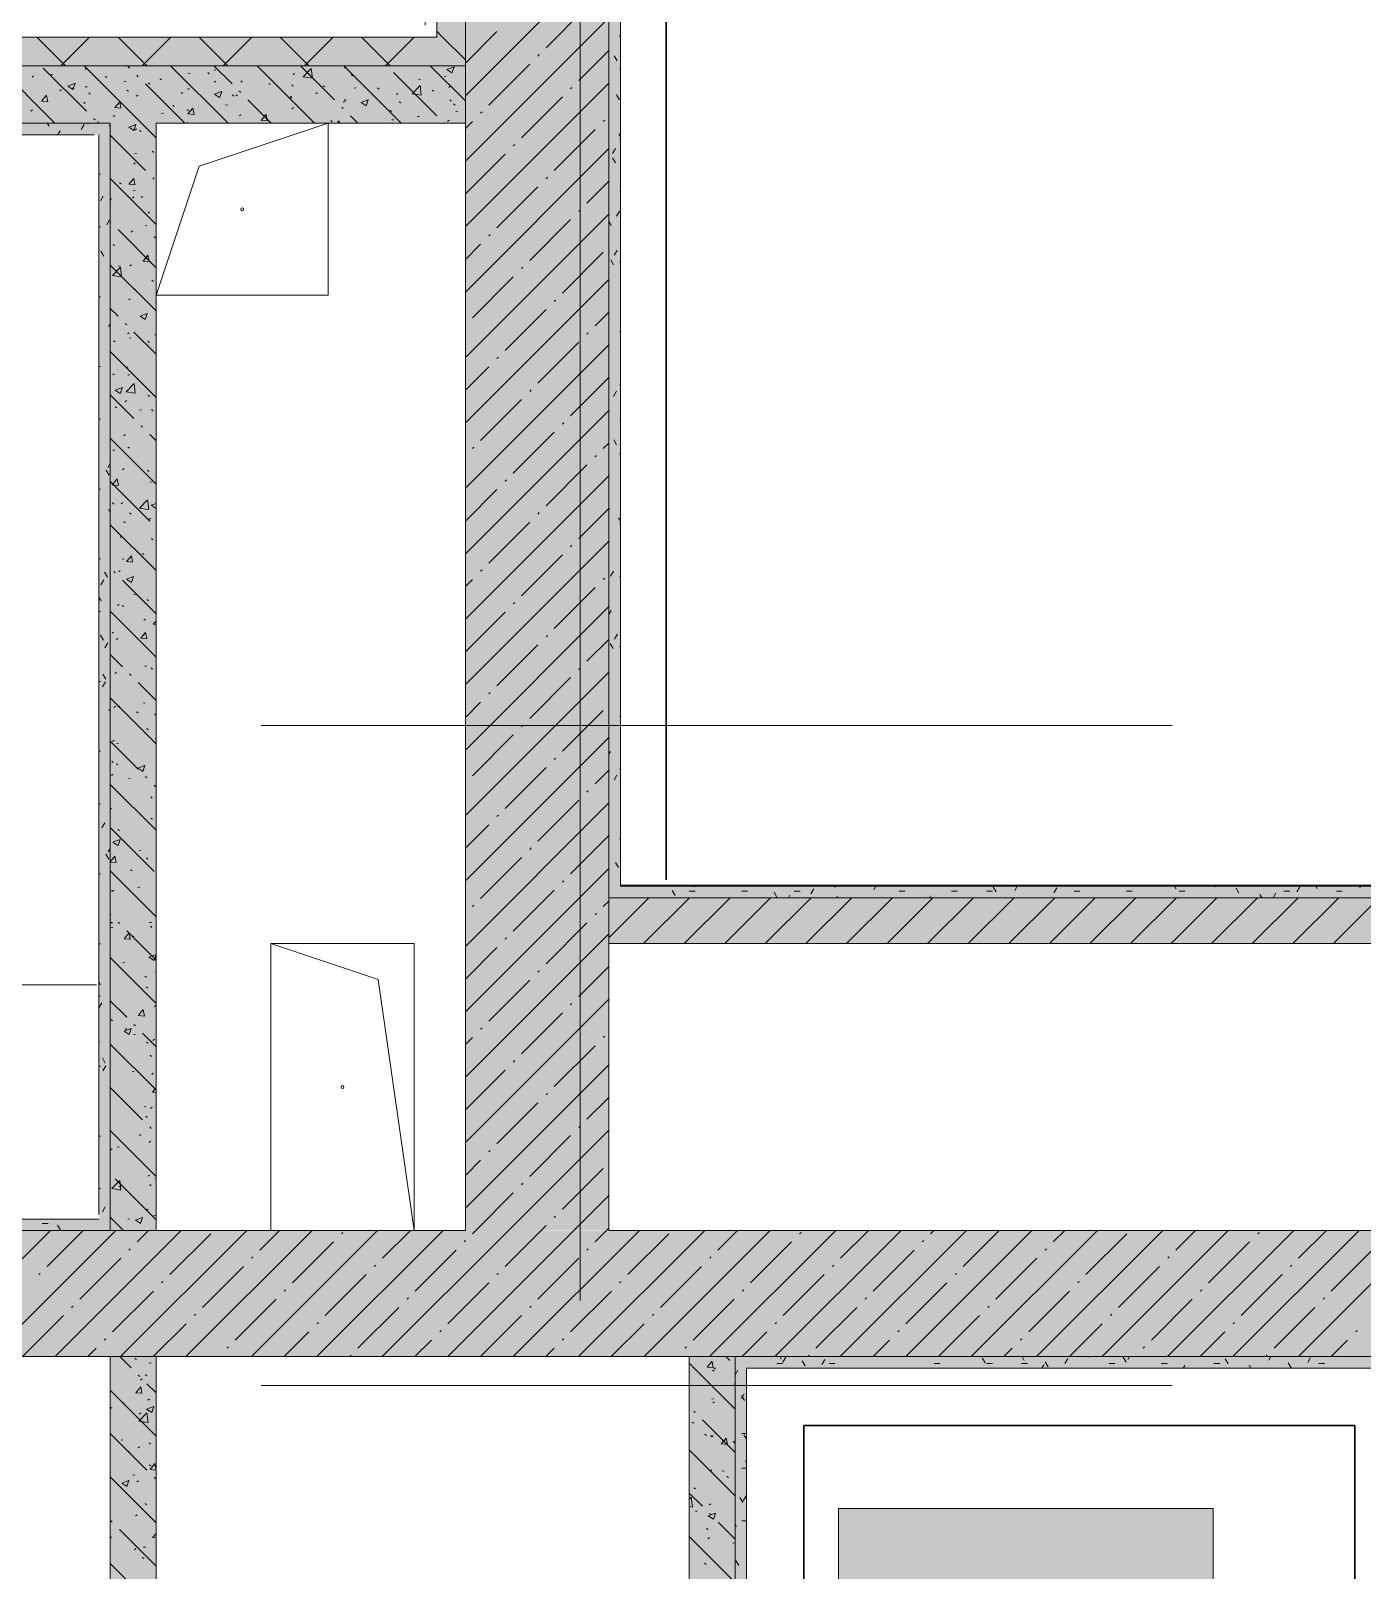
# Model space of a CAD drawing. Header units: millimetres. Extents: x -3817 to 677485, y -22715 to 103890.
# Drawn here: x 88646 to 90967, y 18589 to 21272 of the extents above; entities that cross this region are included whole.
import ezdxf

# ---------------------------------------------------------------- set-up
doc = ezdxf.new("R2010")
doc.units = ezdxf.units.MM
doc.layers.add('PDF _Геометрия', color=7, linetype='Continuous', true_color=0x1d1d1d)
doc.layers.add('PDF _Сплошная заливка', color=7, linetype='Continuous', true_color=0xffffff)

msp = doc.modelspace()

# ---------------------------------------------------------------- hatches: boundary and pattern name
at = {"layer": 'PDF _Сплошная заливка', "transparency": 33554559}
for points in [[(89430.9, 19181.3), (89653.6, 19182.4), (89653.6, 29011.4), (89403.6, 29011.4), (89403.6, 19181.3)], [(89353.6, 21261.3), (89403.6, 21261.3), (89403.6, 24711.3), (89353.6, 24711.3), (89353.6, 21281.3)], [(87434.9, 21211.3), (89403.6, 21211.3), (89403.6, 21261.3), (87203.6, 21261.3), (87203.6, 21211.3), (87223.6, 21211.3)], [(88864.6, 21111.3), (89403.6, 21111.3), (89403.6, 21211.3), (87153.6, 21211.3), (87153.6, 21111.3), (88784.6, 21111.3)], [(93053.6, 19761.3), (93053.6, 19781.3), (89673.6, 19781.3), (89673.6, 19761.3), (92757.4, 19761.3)], [(86104.3, 19181.3), (88784.6, 19182.4), (88784.6, 19201.3), (85233.6, 19201.3), (85233.6, 19181.3)], [(93053.6, 18961.4), (93053.6, 19181.3), (86733.6, 19181.3), (86733.6, 18961.4), (92757.4, 18961.4)], [(89793.6, 15531.3), (89873.6, 15531.3), (89873.6, 18071.3), (89833.6, 18071.3), (89833.6, 18076.3), (89873.6, 18076.3), (89873.6, 18515.2), (89853.6, 18526.7), (89873.6, 18561.3), (89873.6, 18566.3), (89833.6, 18566.3), (89833.6, 18571.3), (89873.6, 18571.3), (89873.6, 18961.4), (89793.6, 18961.4), (89793.6, 16746.6)], [(91073.5, 18941.3), (91073.5, 18961.4), (89893.6, 18961.4), (89893.6, 18941.3), (91053.5, 18941.3)]]:
    msp.add_hatch(color=256, dxfattribs=at).paths.add_polyline_path(points)
h = msp.add_hatch(color=256, dxfattribs=at)
h.paths.add_polyline_path([(89893.6, 17511.5), (89893.6, 18503.6), (89873.6, 18515.2), (89873.6, 17511.5)], flags=0)
h.paths.add_polyline_path([(89893.6, 18549.8), (89893.6, 18961.4), (89873.6, 18961.4), (89873.6, 18561.3), (89888.1, 18552.9)], flags=0)

# ---------------------------------------------------------------- linework, layer by layer
at = {"layer": 'PDF _Геометрия', "color": 9, "lineweight": 9, "true_color": 0xc0c0c0}
for points in [[(89653.6, 28761.3), (89653.6, 19761.3), (89673.6, 19761.3), (93053.6, 19761.3), (93053.6, 19781.3), (93053.6, 25261.3), (93033.6, 25261.3), (93033.6, 19781.3), (89673.6, 19781.3), (89673.6, 26844.3)], [(89653.6, 28261.5), (89653.6, 19761.3), (93053.6, 19761.3), (93053.6, 23061.4), (93053.6, 25261.3), (93303.6, 25261.3)], [(85233.6, 19181.3), (88784.6, 19181.3), (88784.6, 19201.3), (88784.6, 21111.3), (88764.6, 21111.3), (87053.6, 21111.3)], [(87153.6, 21111.3), (88784.6, 21111.3), (88784.6, 19181.3), (86733.6, 19181.3)], [(86733.6, 18961.4), (88784.6, 18961.4), (88784.6, 18071.3), (86733.6, 18071.3)], [(89793.6, 18071.3), (88864.6, 18071.3), (88864.6, 18961.4), (89793.6, 18961.4), (89793.6, 18071.3), (89793.6, 18571.3)], [(89893.6, 18549.8), (89893.6, 18941.3), (91053.5, 18941.3), (91053.5, 18841.5), (91065.5, 18841.5)]]:
    msp.add_lwpolyline(points, dxfattribs=at)
at = {"layer": 'PDF _Геометрия', "color": 231, "lineweight": 30, "true_color": 0xff80c0}
msp.add_lwpolyline([(89753.6, 28711.3), (89753.6, 19792.3)], dxfattribs=at)
at = {"layer": 'PDF _Геометрия', "color": 9, "lineweight": 9, "true_color": 0xc0c0c0}
for points in [[(89403.6, 24731.4), (89403.6, 21211.3), (87153.6, 21211.3), (87153.6, 22091.3), (87153.6, 21211.3), (87203.6, 21211.3), (87223.6, 21211.3), (89403.6, 21211.3), (89403.6, 21261.3), (89403.6, 21281.3), (89403.6, 24711.3)], [(88864.6, 21111.3), (89403.6, 21111.3), (89403.6, 19181.3), (88864.6, 19181.3)], [(93053.6, 19681.3), (93053.6, 19181.3), (89653.6, 19181.3), (89653.6, 19681.3)], [(91073.5, 18941.3), (91073.5, 18961.4), (89893.6, 18961.4), (89873.6, 18961.4), (89873.6, 18561.3), (89873.6, 18961.4), (91073.5, 18961.4), (91073.5, 18871.5)]]:
    msp.add_lwpolyline(points, close=True, dxfattribs=at)
at = {"layer": 'PDF _Геометрия', "color": 7, "lineweight": 9}
for points in [[(89333.6, 21282.3), (89333.6, 24661.3), (89353.6, 24661.3), (89353.6, 21281.3), (89353.6, 21261.3), (87223.6, 21261.3), (87203.6, 21261.3), (87203.6, 22346.3)], [(89403.6, 21111.3), (89403.6, 21211.3)], [(87033.6, 21091.3), (88756.6, 21091.3)], [(88764.6, 21091.3), (88764.6, 19209.3)], [(88864.6, 20811.3), (88939.6, 21036.3), (89164.6, 21111.3), (89164.6, 20811.3), (88864.6, 20811.3), (88864.6, 21111.3)], [(89653.6, 19761.3), (89653.6, 19681.3)], [(89064.3, 19681.3), (89251.8, 19618.8), (89314.3, 19181.3)], [(88760.6, 19609.3), (88348.1, 19609.3)], [(88764.6, 19201.3), (85241.6, 19201.3)], [(89873.6, 18961.4), (89793.6, 18961.4)]]:
    msp.add_lwpolyline(points, dxfattribs=at)
at = {"layer": 'PDF _Геометрия', "color": 253, "lineweight": 9, "true_color": 0xaaaaaa}
for points in [[(89603.6, 19059.5), (89603.6, 21326.4), (89603.6, 23826.4)], [(89047.7, 20061.3), (90635.2, 20061.3)], [(89047.7, 18911.3), (90635.2, 18911.3)]]:
    msp.add_lwpolyline(points, dxfattribs=at)
at = {"layer": 'PDF _Геометрия', "lineweight": 9}
for points in [[(89403.6, 21159.2), (89653.6, 21409.2)], [(89544.1, 21242.7), (89615.4, 21314)], [(89403.6, 21045.1), (89653.6, 21295.1)], [(88706.7, 21211.3), (88656.7, 21261.3)], [(88698.6, 21211.3), (88748.6, 21261.3)], [(88848.1, 21211.3), (88798.1, 21261.3)], [(88840, 21211.3), (88890, 21261.3)], [(88989.5, 21211.3), (88939.5, 21261.3)], [(88981.5, 21211.3), (89031.5, 21261.3)], [(89130.9, 21211.3), (89080.9, 21261.3)], [(89122.9, 21211.3), (89172.9, 21261.3)], [(89272.3, 21211.3), (89222.3, 21261.3)], [(89264.3, 21211.3), (89314.3, 21261.3)], [(89403.6, 21221.5), (89363.8, 21261.3), (89353.6, 21271.5)], [(89403.6, 21216.2), (89458.6, 21271.2)], [(89529.9, 21228.4), (89532.3, 21230.8)], [(89601.2, 21185.7), (89653.6, 21238.1)], [(89444.3, 21142.9), (89515.6, 21214.2)], [(89403.6, 20931.1), (89653.6, 21181.1)], [(89586.9, 21171.4), (89589.3, 21173.8)], [(89501.4, 21085.9), (89572.7, 21157.2)], [(89430.1, 21128.6), (89432.5, 21131)], [(89403.6, 21102.1), (89415.8, 21114.4)], [(89558.4, 21028.9), (89629.7, 21100.1)], [(89643.9, 21114.4), (89646.3, 21116.8)], [(89403.6, 20817), (89653.6, 21067)], [(89487.1, 21071.6), (89489.5, 21074)], [(89403.6, 20988.1), (89472.9, 21057.4)], [(89544.1, 21014.6), (89546.5, 21017)], [(89615.4, 20971.8), (89653.6, 21010)], [(89458.6, 20929.1), (89529.9, 21000.3)], [(89601.2, 20957.6), (89603.5, 20959.9)], [(89403.6, 20703), (89653.6, 20953)], [(89515.6, 20872), (89586.9, 20943.3)], [(89444.3, 20914.8), (89446.7, 20917.2)], [(89403.6, 20874), (89430.1, 20900.5)], [(89572.7, 20815), (89643.9, 20886.3)], [(89501.4, 20857.8), (89503.7, 20860.2)], [(89403.6, 20588.9), (89653.6, 20838.9)], [(89415.8, 20772.2), (89487.1, 20843.5)], [(89558.4, 20800.8), (89560.8, 20803.1)], [(89472.9, 20715.2), (89544.1, 20786.5)], [(89629.7, 20758), (89653.6, 20781.9)], [(89403.6, 20760), (89404, 20760.4)], [(89615.4, 20743.7), (89617.8, 20746.1)], [(89403.6, 20474.9), (89653.6, 20724.9)], [(89529.9, 20658.2), (89601.2, 20729.5)], [(89458.6, 20701), (89461, 20703.3)], [(89403.6, 20645.9), (89444.3, 20686.7)], [(89586.9, 20601.2), (89653.6, 20667.8)], [(89515.6, 20643.9), (89518, 20646.3)], [(89403.6, 20360.8), (89653.6, 20610.8)], [(89430.1, 20558.4), (89501.4, 20629.7)], [(89572.7, 20586.9), (89575, 20589.3)], [(89487.1, 20501.4), (89558.4, 20572.7)], [(89643.9, 20544.1), (89653.6, 20553.8)], [(89415.8, 20544.1), (89418.2, 20546.5)], [(89629.7, 20529.9), (89632.1, 20532.3)], [(89544.1, 20444.4), (89615.4, 20515.6)], [(89403.6, 20246.8), (89653.6, 20496.8)], [(89472.9, 20487.1), (89475.2, 20489.5)], [(89403.6, 20417.8), (89458.6, 20472.9)], [(89529.9, 20430.1), (89532.3, 20432.5)], [(89601.2, 20387.3), (89653.6, 20439.7)], [(89444.3, 20344.6), (89515.6, 20415.8)], [(89403.6, 20132.7), (89653.6, 20382.7)], [(89586.9, 20373.1), (89589.3, 20375.4)], [(89501.4, 20287.5), (89572.7, 20358.8)], [(89403.6, 20303.8), (89415.8, 20316)], [(89430.1, 20330.3), (89432.5, 20332.7)], [(89643.9, 20316), (89646.3, 20318.4)], [(89558.4, 20230.5), (89629.7, 20301.8)], [(89403.6, 20018.7), (89653.6, 20268.7)], [(89403.6, 20189.7), (89472.9, 20259)], [(89487.1, 20273.3), (89489.5, 20275.6)], [(89544.1, 20216.3), (89546.5, 20218.6)], [(89615.4, 20173.5), (89653.6, 20211.6)], [(89458.6, 20130.7), (89529.9, 20202)], [(89403.6, 19904.6), (89653.6, 20154.6)], [(89601.2, 20159.2), (89603.5, 20161.6)], [(89515.6, 20073.7), (89586.9, 20145)], [(89403.6, 20075.7), (89430.1, 20102.2)], [(89444.3, 20116.5), (89446.7, 20118.8)], [(89572.7, 20016.7), (89643.9, 20087.9)], [(89415.8, 19973.9), (89487.1, 20045.2)], [(89501.4, 20059.4), (89503.7, 20061.8)], [(89403.6, 19790.6), (89653.6, 20040.6)], [(89558.4, 20002.4), (89560.8, 20004.8)], [(89472.9, 19916.9), (89544.1, 19988.2)], [(89629.7, 19959.6), (89653.6, 19983.5)], [(89403.6, 19961.6), (89404, 19962)], [(89615.4, 19945.4), (89617.8, 19947.8)], [(89403.6, 19676.5), (89653.6, 19926.5)], [(89529.9, 19859.9), (89601.2, 19931.1)], [(89403.6, 19847.6), (89444.3, 19888.4)], [(89458.6, 19902.6), (89461, 19905)], [(89586.9, 19802.8), (89653.6, 19869.5)], [(89430.1, 19760.1), (89501.4, 19831.3)], [(89515.6, 19845.6), (89518, 19848)], [(89403.6, 19562.5), (89653.6, 19812.5)], [(89572.7, 19788.6), (89575, 19790.9)], [(89487.1, 19703), (89558.4, 19774.3)], [(89643.9, 19745.8), (89653.6, 19755.4)], [(89653.6, 19691.4), (89723.5, 19761.3)], [(89714.2, 19681.3), (89794.2, 19761.3)], [(89784.9, 19681.3), (89864.9, 19761.3)], [(89855.6, 19681.3), (89935.6, 19761.3)], [(89926.3, 19681.3), (90006.3, 19761.3)], [(89997, 19681.3), (90077, 19761.3)], [(90067.8, 19681.3), (90147.8, 19761.3)], [(90138.5, 19681.3), (90218.5, 19761.3)], [(90209.2, 19681.3), (90289.2, 19761.3)], [(90279.9, 19681.3), (90359.9, 19761.3)], [(90350.6, 19681.3), (90430.6, 19761.3)], [(90421.3, 19681.3), (90501.3, 19761.3)], [(90492, 19681.3), (90572, 19761.3)], [(90562.7, 19681.3), (90642.7, 19761.3)], [(90633.4, 19681.3), (90713.4, 19761.3)], [(90704.2, 19681.3), (90784.2, 19761.3)], [(90774.9, 19681.3), (90854.9, 19761.3)], [(90845.6, 19681.3), (90925.6, 19761.3)], [(90916.3, 19681.3), (90996.3, 19761.3)], [(89415.8, 19745.8), (89418.2, 19748.2)], [(89629.7, 19731.5), (89632.1, 19733.9)], [(89403.6, 19448.4), (89653.6, 19698.4)], [(89544.1, 19646), (89615.4, 19717.3)], [(89403.6, 19619.5), (89458.6, 19674.5)], [(89472.9, 19688.8), (89475.2, 19691.1)], [(89601.2, 19589), (89653.6, 19641.4)], [(89444.3, 19546.2), (89515.6, 19617.5)], [(89529.9, 19631.8), (89532.3, 19634.1)], [(89403.6, 19334.4), (89653.6, 19584.4)], [(89586.9, 19574.7), (89589.3, 19577.1)], [(89430.1, 19532), (89432.5, 19534.3)], [(89501.4, 19489.2), (89572.7, 19560.5)], [(89403.6, 19505.4), (89415.8, 19517.7)], [(89643.9, 19517.7), (89646.3, 19520.1)], [(89558.4, 19432.2), (89629.7, 19503.4)], [(89403.6, 19220.3), (89653.6, 19470.3)], [(89403.6, 19391.4), (89472.9, 19460.7)], [(89487.1, 19474.9), (89489.5, 19477.3)], [(89458.6, 19332.4), (89529.9, 19403.7)], [(89544.1, 19417.9), (89546.5, 19420.3)], [(89615.4, 19375.1), (89653.6, 19413.3)], [(89258.7, 18961.4), (89478.7, 19181.3), (89653.6, 19356.3)], [(89515.6, 19275.3), (89586.9, 19346.6)], [(89601.2, 19360.9), (89603.5, 19363.3)], [(89444.3, 19318.1), (89446.7, 19320.5)], [(89403.6, 19277.3), (89430.1, 19303.9)], [(89572.7, 19218.3), (89643.9, 19289.6)], [(89372.7, 18961.4), (89592.7, 19181.3), (89653.6, 19242.2)], [(89415.8, 19175.6), (89421.6, 19181.3), (89487.1, 19246.8)], [(89501.4, 19261.1), (89503.7, 19263.5)], [(89472.9, 19118.5), (89535.7, 19181.3), (89544.1, 19189.8)], [(89558.4, 19204.1), (89560.8, 19206.4)], [(89629.7, 19161.3), (89649.7, 19181.3), (89653.6, 19185.2)], [(88460.3, 18961.4), (88680.3, 19181.3)], [(88574.4, 18961.4), (88794.4, 19181.3)], [(88674.5, 19118.5), (88737.3, 19181.3)], [(88688.4, 18961.4), (88908.4, 19181.3)], [(88802.5, 18961.4), (89022.5, 19181.3)], [(88831.3, 19161.3), (88851.4, 19181.3)], [(88888.4, 19104.3), (88959.6, 19175.6)], [(88916.5, 18961.4), (89136.5, 19181.3)], [(89030.6, 18961.4), (89250.6, 19181.3)], [(89045.2, 19147), (89079.5, 19181.3)], [(89102.2, 19090), (89173.5, 19161.3)], [(89144.6, 18961.4), (89364.6, 19181.3)], [(89187.7, 19175.6), (89190.1, 19177.9)], [(89259, 19132.8), (89307.6, 19181.3)], [(89401.6, 19161.3), (89404, 19163.7)], [(89486.8, 18961.4), (89706.8, 19181.3)], [(89600.8, 18961.4), (89820.8, 19181.3)], [(89686.7, 19104.3), (89758, 19175.6)], [(89714.9, 18961.4), (89934.9, 19181.3)], [(89828.9, 18961.4), (90048.9, 19181.3)], [(89843.5, 19147), (89877.8, 19181.3)], [(89900.5, 19090), (89971.8, 19161.3)], [(89943, 18961.4), (90163, 19181.3)], [(89986.1, 19175.6), (89988.5, 19177.9)], [(90057, 18961.4), (90277, 19181.3)], [(90057.4, 19132.8), (90105.9, 19181.3)], [(90171.1, 18961.4), (90391, 19181.3)], [(90199.9, 19161.3), (90202.3, 19163.7)], [(90214.2, 19175.6), (90220, 19181.3)], [(90271.2, 19118.5), (90334, 19181.3)], [(90285.1, 18961.4), (90505.1, 19181.3)], [(90399.1, 18961.4), (90619.1, 19181.3)], [(90428, 19161.3), (90448.1, 19181.3)], [(90485, 19104.3), (90556.3, 19175.6)], [(90513.2, 18961.4), (90733.2, 19181.3)], [(90627.2, 18961.4), (90847.2, 19181.3)], [(90641.9, 19147), (90676.2, 19181.3)], [(90698.9, 19090), (90770.2, 19161.3)], [(90741.3, 18961.4), (90961.3, 19181.3)], [(90784.4, 19175.6), (90786.8, 19177.9)], [(90855.3, 18961.4), (91075.3, 19181.3)], [(90855.7, 19132.8), (90904.3, 19181.3)], [(88731.5, 19061.5), (88802.8, 19132.8)], [(88817.1, 19147), (88819.4, 19149.4)], [(89030.9, 19132.8), (89033.3, 19135.2)], [(89316, 19075.8), (89387.3, 19147)], [(89529.9, 19061.5), (89601.2, 19132.8)], [(89615.4, 19147), (89617.8, 19149.4)], [(89829.3, 19132.8), (89831.6, 19135.2)], [(90114.4, 19075.8), (90185.7, 19147)], [(90328.2, 19061.5), (90399.5, 19132.8)], [(90413.8, 19147), (90416.1, 19149.4)], [(90627.6, 19132.8), (90630, 19135.2)], [(90912.7, 19075.8), (90984, 19147)], [(88660.3, 19104.3), (88662.6, 19106.6)], [(88945.4, 19047.3), (89016.7, 19118.5)], [(89244.8, 19118.5), (89247.1, 19120.9)], [(89458.6, 19104.3), (89461, 19106.6)], [(89743.7, 19047.3), (89815, 19118.5)], [(90043.1, 19118.5), (90045.5, 19120.9)], [(90257, 19104.3), (90259.3, 19106.6)], [(90542.1, 19047.3), (90613.4, 19118.5)], [(90841.5, 19118.5), (90843.8, 19120.9)], [(88874.1, 19090), (88876.5, 19092.4)], [(89087.9, 19075.8), (89090.3, 19078.1)], [(89159.2, 19033), (89230.5, 19104.3)], [(89373.1, 19018.7), (89444.3, 19090)], [(89672.4, 19090), (89674.8, 19092.4)], [(89886.3, 19075.8), (89888.7, 19078.1)], [(89957.6, 19033), (90028.9, 19104.3)], [(90171.4, 19018.7), (90242.7, 19090)], [(90470.8, 19090), (90473.2, 19092.4)], [(90684.6, 19075.8), (90687, 19078.1)], [(90755.9, 19033), (90827.2, 19104.3)], [(88788.6, 19004.5), (88859.8, 19075.8)], [(89002.4, 18990.2), (89073.7, 19061.5)], [(89301.8, 19061.5), (89304.2, 19063.9)], [(89586.9, 19004.5), (89658.2, 19075.8)], [(89800.8, 18990.2), (89872, 19061.5)], [(90100.1, 19061.5), (90102.5, 19063.9)], [(90385.3, 19004.5), (90456.5, 19075.8)], [(90599.1, 18990.2), (90670.4, 19061.5)], [(90898.5, 19061.5), (90900.8, 19063.9)], [(88631.7, 18961.7), (88703, 19033)], [(88717.3, 19047.3), (88719.7, 19049.6)], [(88931.1, 19033), (88933.5, 19035.4)], [(89216.2, 18976), (89287.5, 19047.3)], [(89430.1, 18961.7), (89501.4, 19033)], [(89515.6, 19047.3), (89518, 19049.6)], [(89729.5, 19033), (89731.8, 19035.4)], [(90014.6, 18976), (90085.9, 19047.3)], [(90228.4, 18961.7), (90299.7, 19033)], [(90314, 19047.3), (90316.3, 19049.6)], [(90527.8, 19033), (90530.2, 19035.4)], [(90812.9, 18976), (90884.2, 19047.3)], [(88859.5, 18961.4), (88916.9, 19018.7)], [(89087.6, 18961.4), (89130.7, 19004.5)], [(89145, 19018.7), (89147.3, 19021.1)], [(89358.8, 19004.5), (89361.2, 19006.9)], [(89657.8, 18961.4), (89715.2, 19018.7)], [(89885.9, 18961.4), (89929.1, 19004.5)], [(89943.3, 19018.7), (89945.7, 19021.1)], [(90157.2, 19004.5), (90159.5, 19006.9)], [(90456.2, 18961.4), (90513.6, 19018.7)], [(90684.3, 18961.4), (90727.4, 19004.5)], [(90741.7, 19018.7), (90744, 19021.1)], [(90955.5, 19004.5), (90957.9, 19006.9)], [(88745.4, 18961.4), (88760.1, 18976)], [(88774.3, 18990.2), (88776.7, 18992.6)], [(88988.2, 18976), (88990.5, 18978.3)], [(89315.7, 18961.4), (89344.6, 18990.2)], [(89543.8, 18961.4), (89558.4, 18976)], [(89572.7, 18990.2), (89575, 18992.6)], [(89786.5, 18976), (89788.9, 18978.3)], [(90114, 18961.4), (90142.9, 18990.2)], [(90342.1, 18961.4), (90356.7, 18976)], [(90371, 18990.2), (90373.4, 18992.6)], [(90584.8, 18976), (90587.2, 18978.3)], [(90912.4, 18961.4), (90941.2, 18990.2)], [(88973.5, 18961.4), (88973.9, 18961.7)], [(89202, 18961.7), (89204.4, 18964.1)], [(89771.9, 18961.4), (89772.2, 18961.7)], [(90000.3, 18961.7), (90002.7, 18964.1)], [(90570.2, 18961.4), (90570.6, 18961.7)], [(90798.7, 18961.7), (90801.1, 18964.1)]]:
    msp.add_lwpolyline(points, dxfattribs=at)
at = {"layer": 'PDF _Геометрия', "color": 253, "lineweight": 9, "true_color": 0x9b9b9b}
for points in [[(89673.6, 21265.2), (89672.2, 21262.8)], [(89667.9, 21220.1), (89662.9, 21228.8)], [(89671.9, 21205.2), (89673.6, 21205.2)], [(89672, 21152.1), (89666.9, 21160.8)], [(88677.9, 21106), (88674.8, 21111.3)], [(88697.3, 21098.2), (88693.3, 21091.3)], [(88738.9, 21109.3), (88733.9, 21100.6)], [(88745.9, 21110.1), (88745.2, 21111.3)], [(88784.6, 21104.1), (88782.5, 21107.7)], [(89653.8, 21109), (89653.6, 21108.6)], [(89673.6, 21088.3), (89671, 21092.7)], [(89665, 21067.4), (89659.9, 21058.7)], [(89671.9, 21083.3), (89673.6, 21083.3)], [(89664.9, 21042.4), (89659.9, 21051.1)], [(88764.6, 21022.3), (88767.6, 21022.3)], [(88765.2, 21015.7), (88764.6, 21016.8)], [(88772.4, 20984.4), (88767.3, 20975.7)], [(89653.7, 21000.7), (89653.6, 21001)], [(89671.9, 20991.8), (89673.6, 20991.8)], [(89672, 20957.7), (89667, 20949)], [(88764.6, 20930.9), (88767.6, 20930.9)], [(88783.5, 20942.8), (88778.5, 20934.1)], [(89657.8, 20932.7), (89653.6, 20940.1)], [(88773.4, 20879.6), (88768.4, 20888.3)], [(89668, 20889.7), (89662.9, 20881)], [(89661.9, 20864.7), (89656.9, 20873.4)], [(89671.9, 20869.9), (89673.6, 20869.9)], [(88764.6, 20808.9), (88767.6, 20808.9)], [(88784.6, 20761.7), (88781.5, 20756.4)], [(89671.9, 20748), (89673.6, 20748)], [(88764.6, 20687), (88767.6, 20687)], [(89666.9, 20644), (89661.8, 20635.2)], [(89671.9, 20656.5), (89673.6, 20656.5)], [(88764.6, 20595.6), (88767.6, 20595.6)], [(89673.6, 20594.6), (89673, 20593.6)], [(89667.1, 20550.9), (89662.1, 20559.6)], [(89671.9, 20534.6), (89673.6, 20534.6)], [(88782.7, 20497.8), (88777.6, 20506.5)], [(88784.6, 20517.9), (88780.4, 20510.6)], [(88764.6, 20473.7), (88767.6, 20473.7)], [(88784.6, 20433.5), (88781.7, 20438.5)], [(89654.6, 20439.9), (89653.6, 20438.1)], [(89673.6, 20417.8), (89670.2, 20423.6)], [(89671.9, 20412.7), (89673.6, 20412.7)], [(88764.6, 20351.7), (88767.6, 20351.7)], [(88773.2, 20315.2), (88768.1, 20306.5)], [(88779.7, 20320.1), (88774.6, 20328.8)], [(89661.7, 20330.2), (89656.7, 20321.5)], [(89671.9, 20321.3), (89673.6, 20321.3)], [(88768.5, 20278.5), (88764.6, 20285.3)], [(88764.6, 20260.3), (88767.6, 20260.3)], [(89657.6, 20262.2), (89653.6, 20255.2)], [(88772.6, 20210.5), (88767.6, 20219.2)], [(88780.2, 20205.6), (88775.2, 20196.9)], [(89668.8, 20220.5), (89663.7, 20211.8)], [(89661.1, 20195.5), (89656.1, 20204.2)], [(89671.9, 20199.3), (89673.6, 20199.3)], [(88776.7, 20142.4), (88771.7, 20151.1)], [(88764.6, 20138.4), (88767.6, 20138.4)], [(88776.2, 20137.5), (88771.1, 20128.8)], [(88765.5, 20100.8), (88764.6, 20102.4)], [(88784.6, 20091.2), (88782.3, 20087.2)], [(89671.9, 20077.4), (89673.6, 20077.4)], [(88764.6, 20016.5), (88767.6, 20016.5)], [(89656.5, 20016.4), (89653.6, 20011.3)], [(89667.7, 19974.8), (89662.6, 19966.1)], [(89671.9, 19986), (89673.6, 19986)], [(88764.6, 19925), (88767.6, 19925)], [(88775.1, 19891.8), (88770, 19883.1)], [(89671.9, 19864.1), (89673.6, 19864.1)], [(88781.9, 19828.7), (88776.8, 19837.4)], [(88784.6, 19847.3), (88781.2, 19841.5)], [(88764.6, 19803.1), (88767.6, 19803.1)], [(89670.4, 19813.7), (89665.3, 19822.4)], [(89802.3, 19781.3), (89801.7, 19780.2)], [(90010.8, 19776.7), (90005.8, 19767.9)], [(90048.7, 19781.3), (90047.4, 19779.1)], [(90119.1, 19781.3), (90115.5, 19775)], [(90328.4, 19771.3), (90323.4, 19780)], [(90365.5, 19781.3), (90361.2, 19773.9)], [(90434.3, 19778.6), (90429.2, 19769.8)], [(90642.2, 19776.4), (90639.3, 19781.3)], [(90710.2, 19780.5), (90709.7, 19781.3)], [(90751.8, 19769.4), (90746.8, 19778.1)], [(90857.7, 19780.5), (90852.7, 19771.7)], [(90887.9, 19777.5), (90885.7, 19781.3)], [(90963.8, 19781.3), (90962.3, 19778.8)], [(89768.9, 19765), (89763.9, 19773.7)], [(89793.8, 19772.6), (89803.9, 19772.6)], [(89885.3, 19772.6), (89895.3, 19772.6)], [(89946.6, 19762), (89941.6, 19770.7)], [(89969.2, 19765.5), (89966.8, 19761.3)], [(89976.7, 19772.6), (89986.8, 19772.6)], [(90052.6, 19761.3), (90051.2, 19763.6)], [(90159.6, 19772.6), (90169.6, 19772.6)], [(90214.9, 19764.4), (90213.1, 19761.3)], [(90251, 19772.6), (90261.1, 19772.6)], [(90312, 19772.6), (90322, 19772.6)], [(90464.4, 19772.6), (90474.4, 19772.6)], [(90555.8, 19772.6), (90565.9, 19772.6)], [(90647.3, 19772.6), (90657.3, 19772.6)], [(90791.7, 19761.3), (90788.4, 19766.9)], [(90816.1, 19769.3), (90811.5, 19761.3)], [(90830.1, 19772.6), (90840.2, 19772.6)], [(90921.6, 19772.6), (90931.6, 19772.6)], [(88764.6, 19681.2), (88767.6, 19681.2)], [(88767.7, 19609.3), (88764.6, 19614.7)], [(88764.6, 19589.7), (88767.6, 19589.7)], [(88769.9, 19578), (88764.9, 19569.3)], [(88765.8, 19510), (88764.6, 19507.9)], [(88775.9, 19473.2), (88770.9, 19482)], [(88764.6, 19467.8), (88767.6, 19467.8)], [(88777, 19468.4), (88771.9, 19459.7)], [(88764.6, 19345.9), (88767.6, 19345.9)], [(88764.7, 19264.3), (88764.6, 19264)], [(88764.6, 19254.5), (88767.6, 19254.5)], [(88775.9, 19222.6), (88770.8, 19213.9)], [(88666.1, 19193.5), (88676.1, 19193.5)], [(88697.8, 19181.8), (88692.8, 19190.5)], [(89946.2, 18949.7), (89956.3, 18949.7)], [(89954, 18956.8), (89951.3, 18961.4)], [(89961.8, 18960.3), (89956.8, 18951.6)], [(89995.6, 18945.6), (89990.6, 18954.3)], [(90029.8, 18956.2), (90024.8, 18947.5)], [(90037.7, 18949.7), (90047.7, 18949.7)], [(90220.5, 18949.7), (90230.6, 18949.7)], [(90309.4, 18950.8), (90304.3, 18959.5)], [(90312, 18949.7), (90322, 18949.7)], [(90372.9, 18949.7), (90383, 18949.7)], [(90377.4, 18954.9), (90373.7, 18961.4)], [(90411.6, 18946.9), (90408.4, 18941.3)], [(90419, 18943.7), (90414, 18952.4)], [(90453.3, 18958.1), (90448.3, 18949.4)], [(90490.4, 18961.4), (90489.9, 18960.5)], [(90525.3, 18949.7), (90535.4, 18949.7)], [(90555.1, 18951.9), (90550.1, 18960.6)], [(90560.8, 18961.4), (90557.9, 18956.4)], [(90616.8, 18949.7), (90626.8, 18949.7)], [(90657.4, 18945.8), (90654.8, 18941.3)], [(90708.2, 18949.7), (90718.3, 18949.7)], [(90732.8, 18948.9), (90727.8, 18957.6)], [(90772.3, 18941.3), (90769.4, 18946.4)], [(90807.1, 18961.4), (90803.7, 18955.3)], [(90842.5, 18941.8), (90837.4, 18950.5)], [(90876.7, 18960), (90871.7, 18951.3)], [(90891.1, 18949.7), (90901.2, 18949.7)], [(89878.5, 18938), (89873.6, 18929.4)], [(90725.4, 18941.7), (90725.2, 18941.3)], [(89889.7, 18896.3), (89884.7, 18887.6)], [(89890, 18884.7), (89885, 18893.4)], [(89885.3, 18827.7), (89893.6, 18827.7)], [(89893.6, 18817.5), (89889.1, 18825.3)], [(89885.3, 18766.8), (89893.6, 18766.8)], [(89893.6, 18781.1), (89891.7, 18777.9)], [(89893.6, 18756.5), (89893.1, 18757.3)], [(89887, 18707), (89882, 18715.7)], [(89892.7, 18718.6), (89887.7, 18709.9)], [(89885.3, 18675.3), (89893.6, 18675.3)], [(89875.9, 18665.3), (89873.6, 18669.3)], [(89879.9, 18597.3), (89874.9, 18606)]]:
    msp.add_lwpolyline(points, dxfattribs=at)
at = {"layer": 'PDF _Геометрия', "color": 252, "lineweight": 9, "true_color": 0x878787}
for points in [[(88688.1, 21111.3), (88588.1, 21211.3)], [(88742.9, 21132), (88667.5, 21207.4)], [(88864.6, 21085.7), (88838.9, 21111.3), (88738.9, 21211.3)], [(88740.6, 21205.1), (88743.3, 21207.1)], [(88818.4, 21207.4), (88814.4, 21211.3)], [(88989.8, 21111.3), (88889.8, 21211.3)], [(88920.6, 21198.2), (88923.9, 21198.6)], [(88954.7, 21199.6), (88957.1, 21197.4)], [(88965.1, 21204), (88968.4, 21204.4)], [(88996.9, 21179.7), (88965.3, 21211.3)], [(89140.7, 21111.3), (89040.7, 21211.3)], [(89103.2, 21195.6), (89105.9, 21197.7)], [(89175.4, 21152.1), (89116.2, 21211.3)], [(89136.8, 21189.7), (89121, 21192.2), (89134.8, 21206.6)], [(89136.8, 21189.7), (89134.8, 21206.5)], [(89291.5, 21111.3), (89191.5, 21211.3)], [(89193, 21207), (89195.7, 21209)], [(89353.9, 21124.4), (89278.5, 21199.9)], [(89403.6, 21150.2), (89342.4, 21211.3)], [(89380.1, 21198.9), (89371.2, 21204.8), (89383.7, 21209.6)], [(89380.1, 21198.8), (89383.7, 21209.6)], [(88648.3, 21191.7), (88650.9, 21193.8)], [(88681.1, 21196.8), (88683.9, 21195)], [(88719.6, 21170), (88710.8, 21176), (88723.2, 21180.8)], [(88718.5, 21172.9), (88721.4, 21171.1)], [(88719.6, 21169.9), (88723.2, 21180.7)], [(88740.9, 21174.5), (88744.3, 21174.9)], [(88776, 21192.8), (88778.8, 21191)], [(88808.3, 21183.4), (88811.6, 21183.8)], [(88833.4, 21192.3), (88830.9, 21194.8)], [(88914.4, 21111.3), (88846, 21179.7)], [(88851, 21181.8), (88853.4, 21179.6)], [(88870.9, 21188.7), (88873.7, 21186.9)], [(88919.6, 21169.8), (88922.2, 21171.8)], [(88965.8, 21184.7), (88968.6, 21182.9)], [(89011.9, 21183.1), (89014.6, 21185.1)], [(89060.7, 21180.7), (89063.5, 21178.9)], [(89100.9, 21178.4), (89103.4, 21176.1)], [(89155.6, 21176.7), (89158.5, 21174.9)], [(89204.6, 21196.2), (89207.1, 21193.9)], [(89209.8, 21172.3), (89213.1, 21172.7)], [(89250.5, 21172.7), (89253.4, 21170.9)], [(89326.5, 21160.3), (89310.7, 21162.7), (89324.6, 21177.2)], [(89322.1, 21187), (89325.4, 21187.5)], [(89326.5, 21160.2), (89324.6, 21177.1)], [(89366.6, 21192.9), (89369.9, 21193.3)], [(89374.5, 21173.7), (89377.1, 21175.7)], [(88664.9, 21149.7), (88673.5, 21159.9)], [(88664.9, 21149.7), (88675.5, 21148.7)], [(88675.5, 21148.7), (88673.5, 21159.8)], [(88696.4, 21168.6), (88699.8, 21169.1)], [(88738.5, 21145.9), (88741.1, 21147.9)], [(88747.3, 21164), (88749.7, 21161.8)], [(88803, 21137.6), (88792.4, 21138.5), (88801, 21148.7)], [(88803.1, 21137.5), (88801, 21148.7)], [(88813.5, 21168.9), (88816.3, 21167.1)], [(88829.8, 21158.4), (88832.4, 21160.4)], [(88908.4, 21164.9), (88911.2, 21163.1)], [(88975.1, 21155.8), (88966.3, 21161.7), (88978.7, 21166.5)], [(88975.2, 21155.7), (88978.8, 21166.4)], [(88997.3, 21160.6), (88999.7, 21158.3)], [(89003.3, 21160.9), (89006.1, 21159.1)], [(89012, 21164.7), (89009.5, 21167.2)], [(89065.3, 21111.3), (89024.5, 21152.1)], [(89097.9, 21157.5), (89101.3, 21158)], [(89098.2, 21156.8), (89101, 21155)], [(89142.4, 21163.4), (89145.8, 21163.8)], [(89190.8, 21147.8), (89193.5, 21149.8)], [(89193.1, 21152.8), (89195.9, 21151)], [(89230.7, 21141.5), (89221.8, 21147.5), (89234.3, 21152.3)], [(89230.7, 21141.5), (89234.3, 21152.2)], [(89283.2, 21161.1), (89285.8, 21163.2)], [(89288, 21148.8), (89290.9, 21147)], [(89345.5, 21168.7), (89348.3, 21166.9)], [(89376.2, 21151.8), (89378.7, 21149.5)], [(89382.9, 21144.8), (89385.8, 21143)], [(88646.1, 21132.5), (88648.8, 21134.6)], [(88758, 21116.9), (88755.5, 21119.4)], [(88789.9, 21125), (88792.3, 21122.7)], [(88873.8, 21128), (88877.1, 21128.5)], [(88893.6, 21142.8), (88896, 21140.5)], [(88918.3, 21133.9), (88921.6, 21134.3)], [(88930.6, 21126.4), (88919.9, 21127.4), (88928.5, 21137.6)], [(88930.6, 21126.4), (88928.5, 21137.5)], [(88985.6, 21142.7), (88989, 21143.2)], [(89009.7, 21123.9), (89012.4, 21125.9)], [(89058.1, 21115.3), (89047.5, 21116.2), (89056, 21126.4)], [(89058.1, 21115.2), (89056.1, 21126.4)], [(89101, 21136.4), (89103.7, 21138.5)], [(89190.5, 21137), (89188, 21139.5)], [(89216.2, 21111.3), (89203.1, 21124.4)], [(89272.5, 21134), (89275, 21131.7)], [(89275.3, 21116.9), (89278.6, 21117.4)], [(89319.8, 21122.8), (89323.1, 21123.2)], [(89387.1, 21131.6), (89390.5, 21132.1)], [(88761.5, 21113.2), (88764.8, 21113.7)], [(88846, 21028.9), (88784.6, 21090.3)], [(88825.7, 21098.4), (88816.9, 21104.4), (88829.4, 21109.2)], [(88825.8, 21098.4), (88829.4, 21109.1)], [(88827.6, 21099.2), (88830.2, 21101.2)], [(88835.5, 21098.4), (88838.3, 21096.6)], [(88918.4, 21111.3), (88920.1, 21112.6)], [(89168.9, 21116.2), (89171.3, 21113.9)], [(89180.3, 21111.3), (89183.6, 21115.3)], [(89184.3, 21111.3), (89183.6, 21115.2)], [(89367, 21111.3), (89366.5, 21111.9)], [(89372.3, 21114.5), (89375, 21116.5)], [(88825.4, 21040), (88828.1, 21042)], [(88827, 21057.9), (88830.3, 21058.3)], [(88857.8, 21062.8), (88860.3, 21060.5)], [(88864.6, 20934.8), (88784.6, 21014.8)], [(88827.7, 21003.9), (88817.1, 21004.8), (88825.7, 21015)], [(88827.7, 21003.8), (88825.7, 21014.9)], [(88861.1, 21013.8), (88858.6, 21016.3)], [(88800.9, 21007.5), (88803.7, 21005.7)], [(88823.3, 20980.8), (88825.9, 20982.9)], [(88824.8, 20993.6), (88828.1, 20994.1)], [(88838.4, 20983.6), (88841.2, 20981.8)], [(88784.6, 20979.7), (88786.1, 20980.2)], [(88784.6, 20975.6), (88786.1, 20980.2)], [(88850.4, 20956.7), (88852.9, 20954.4)], [(88785.7, 20938.4), (88784.6, 20939.4)], [(88845.3, 20932.4), (88848.6, 20932.8)], [(88864.6, 20859.4), (88798.2, 20925.8)], [(88821.1, 20921.6), (88823.8, 20923.7)], [(88860.4, 20913.1), (88863.3, 20911.3)], [(88789.4, 20899.9), (88791.8, 20897.6)], [(88852.4, 20870.1), (88841.8, 20871), (88850.3, 20881.3)], [(88852.4, 20870), (88850.3, 20881.2)], [(88864.6, 20784), (88784.6, 20864)], [(88804.4, 20843.3), (88788.6, 20845.8), (88802.4, 20860.2)], [(88798.6, 20862.2), (88801.9, 20862.7)], [(88804.4, 20843.3), (88802.4, 20860.1)], [(88818.9, 20862.4), (88821.6, 20864.5)], [(88825.8, 20822.3), (88828.6, 20820.5)], [(88857.3, 20837.6), (88859.7, 20835.4)], [(88816.8, 20803.3), (88819.4, 20805.3)], [(88863.3, 20798.4), (88864.6, 20797.6)], [(88864.1, 20806.9), (88864.6, 20807)], [(88798.2, 20774.9), (88784.6, 20788.6)], [(88845.4, 20769), (88836.5, 20774.9), (88849, 20779.7)], [(88845.4, 20768.9), (88849, 20779.6)], [(88813.3, 20759.8), (88810.8, 20762.3)], [(88814.6, 20744.1), (88817.3, 20746.1)], [(88864.6, 20708.6), (88825.9, 20747.3)], [(88861.8, 20742.6), (88864.6, 20743)], [(88790.4, 20731.9), (88793.3, 20730.1)], [(88817.3, 20736.8), (88820.6, 20737.2)], [(88849.9, 20731.6), (88852.4, 20729.3)], [(88864.6, 20633.1), (88784.6, 20713.1)], [(88788.8, 20674.7), (88791.3, 20672.5)], [(88812.5, 20684.9), (88815.1, 20686.9)], [(88815, 20672.5), (88818.4, 20672.9)], [(88825.9, 20596.4), (88784.6, 20637.7)], [(88802.1, 20640), (88793.3, 20646), (88805.7, 20650.8)], [(88802.1, 20640), (88805.7, 20650.7)], [(88828, 20640.7), (88812.2, 20643.1), (88826, 20657.6)], [(88828, 20640.6), (88826, 20657.5)], [(88850.7, 20637), (88853.5, 20635.2)], [(88793.3, 20617.2), (88796.1, 20615.4)], [(88810.3, 20625.7), (88813, 20627.7)], [(88835.6, 20611.2), (88838.9, 20611.7)], [(88856.7, 20612.5), (88859.2, 20610.2)], [(88841, 20581.3), (88838.5, 20583.8)], [(88864.6, 20482.2), (88784.6, 20562.2)], [(88808.1, 20566.5), (88810.8, 20568.5)], [(88864.6, 20557.7), (88853.6, 20568.7)], [(88788.8, 20541.1), (88792.1, 20541.6)], [(88815.3, 20546.7), (88818.2, 20544.9)], [(88806, 20507.3), (88808.6, 20509.3)], [(88849.4, 20506.4), (88851.9, 20504.1)], [(88853.6, 20417.9), (88784.6, 20486.8)], [(88798.9, 20480), (88788.2, 20481), (88796.8, 20491.2)], [(88798.9, 20480), (88796.8, 20491.1)], [(88854.3, 20485.8), (88857.7, 20486.2)], [(88788.3, 20449.6), (88790.8, 20447.3)], [(88803.8, 20448.1), (88806.5, 20450.2)], [(88851.5, 20438.1), (88835.7, 20440.5), (88849.6, 20454.9)], [(88851.6, 20438), (88849.6, 20454.9)], [(88864.6, 20439.8), (88856.1, 20445.5), (88864.6, 20448.7)], [(88818.2, 20431.9), (88821, 20430.1)], [(88852.1, 20421.5), (88855.4, 20421.9)], [(88864.6, 20331.4), (88784.6, 20411.4)], [(88807.6, 20415.7), (88810.9, 20416.1)], [(88801.6, 20388.9), (88804.3, 20391)], [(88856.2, 20387.3), (88858.7, 20385.1)], [(88805.3, 20351.4), (88808.6, 20351.8)], [(88823.5, 20346.3), (88812.9, 20347.2), (88821.5, 20357.5)], [(88823.5, 20346.2), (88821.5, 20357.4)], [(88840.3, 20361.4), (88843.1, 20359.6)], [(88793.2, 20327.3), (88790.7, 20329.9)], [(88799.5, 20329.7), (88802.1, 20331.8)], [(88864.6, 20256), (88805.8, 20314.8)], [(88821.7, 20310.6), (88812.9, 20316.6), (88825.3, 20321.3)], [(88821.7, 20310.5), (88825.3, 20321.3)], [(88825.9, 20290.1), (88829.2, 20290.6)], [(88864.6, 20180.5), (88784.6, 20260.5)], [(88797.3, 20270.6), (88800, 20272.6)], [(88805.6, 20270.6), (88808.5, 20268.8)], [(88848.9, 20281.3), (88851.3, 20279)], [(88843.1, 20246.7), (88846, 20244.9)], [(88864.6, 20237.1), (88859.3, 20237.9), (88864.6, 20243.4)], [(88787.8, 20224.4), (88790.3, 20222.2)], [(88795.2, 20211.4), (88797.8, 20213.4)], [(88848.2, 20212.6), (88837.6, 20213.5), (88846.1, 20223.7)], [(88848.2, 20212.5), (88846.2, 20223.6)], [(88805.8, 20163.9), (88784.6, 20185.1)], [(88793, 20152.2), (88795.7, 20154.2)], [(88820.9, 20148.8), (88818.4, 20151.3)], [(88844.6, 20164.7), (88847.9, 20165.1)], [(88855.7, 20162.2), (88858.2, 20159.9)], [(88864.6, 20105.1), (88833.4, 20136.2)], [(88864.6, 20029.6), (88784.6, 20109.6)], [(88842.3, 20100.4), (88845.7, 20100.8)], [(88790.8, 20093), (88793.5, 20095)], [(88797.8, 20094.5), (88801.2, 20095)], [(88830.6, 20085.3), (88833.4, 20083.5)], [(88864.6, 20079.6), (88862.2, 20079.8), (88864.6, 20082.5)], [(88848.3, 20056.1), (88850.8, 20053.8)], [(88833.4, 19985.4), (88784.6, 20034.2)], [(88788.7, 20033.8), (88791.3, 20035.8)], [(88795.6, 20030.3), (88798.9, 20030.7)], [(88862.9, 20039.1), (88864.6, 20039.3)], [(88787.3, 19999.3), (88789.7, 19997)], [(88795.2, 19994.9), (88798, 19993.1)], [(88841.3, 19981.1), (88832.5, 19987.1), (88844.9, 19991.9)], [(88841.3, 19981.1), (88844.9, 19991.8)], [(88786.5, 19974.6), (88789.2, 19976.7)], [(88816.1, 19969), (88819.5, 19969.4)], [(88848.5, 19970.3), (88846, 19972.8)], [(88864.6, 19878.8), (88784.6, 19958.8)], [(88855.2, 19937.1), (88857.6, 19934.8)], [(88864.6, 19954.2), (88861.1, 19957.7)], [(88784.6, 19915.6), (88787, 19917.5)], [(88855.5, 19900.1), (88858.3, 19898.3)], [(88784.6, 19858.1), (88784.8, 19858.3)], [(88861.1, 19806.8), (88785.7, 19882.3)], [(88798, 19852.2), (88789.2, 19858.2), (88801.7, 19863)], [(88798, 19880.2), (88800.9, 19878.4)], [(88798.1, 19852.1), (88801.7, 19862.9)], [(88784.6, 19824.1), (88792.6, 19833.7)], [(88794.7, 19822.4), (88792.6, 19833.6)], [(88834.9, 19843.5), (88838.2, 19844)], [(88847.8, 19831), (88850.3, 19828.7)], [(88784.6, 19823.4), (88794.7, 19822.5)], [(88864.6, 19727.9), (88784.6, 19807.9)], [(88820.1, 19809.7), (88822.9, 19807.9)], [(88832.6, 19779.3), (88835.9, 19779.7)], [(88786.7, 19774.1), (88789.2, 19771.9)], [(88788.1, 19773.4), (88791.4, 19773.8)], [(88785.7, 19731.4), (88784.6, 19732.5)], [(88785.5, 19718.8), (88788.3, 19717)], [(88785.8, 19709.1), (88789.2, 19709.6)], [(88800.8, 19716.3), (88798.2, 19718.8)], [(88819.4, 19688.8), (88808.7, 19689.7), (88817.3, 19699.9)], [(88864.6, 19652.5), (88813.3, 19703.8)], [(88819.4, 19688.7), (88817.3, 19699.8)], [(88823, 19695), (88825.8, 19693.2)], [(88853.2, 19718), (88856.5, 19718.4)], [(88854.6, 19711.9), (88857.1, 19709.6)], [(88864.6, 19577), (88784.6, 19657)], [(88806.4, 19647.9), (88809.7, 19648.3)], [(88860.9, 19651.7), (88852.1, 19657.7), (88864.5, 19662.4)], [(88860.9, 19651.6), (88864.5, 19662.4)], [(88845, 19624.5), (88847.8, 19622.7)], [(88863.3, 19630.9), (88864.6, 19631.8)], [(88847.3, 19605.8), (88849.8, 19603.6)], [(88813.3, 19552.9), (88784.6, 19581.6)], [(88844, 19555), (88833.4, 19556), (88842, 19566.2)], [(88844, 19555), (88842, 19566.1)], [(88861.2, 19571.7), (88863.8, 19573.7)], [(88786.2, 19549), (88788.7, 19546.7)], [(88828.4, 19537.8), (88825.9, 19540.3)], [(88817.7, 19522.8), (88808.8, 19528.7), (88821.3, 19533.5)], [(88810.4, 19533.6), (88813.2, 19531.8)], [(88817.7, 19522.7), (88821.3, 19533.4)], [(88825.1, 19522.4), (88828.5, 19522.8)], [(88864.6, 19501.6), (88841, 19525.2)], [(88847.9, 19509.7), (88850.7, 19507.9)], [(88859, 19512.5), (88861.7, 19514.5)], [(88864.6, 19426.2), (88784.6, 19506.2)], [(88854.1, 19486.8), (88856.6, 19484.5)], [(88822.9, 19458.1), (88826.2, 19458.6)], [(88856.9, 19453.3), (88859.5, 19455.3)], [(88841, 19374.4), (88784.6, 19430.8)], [(88864.6, 19421.6), (88858.1, 19422.2), (88864.6, 19430)], [(88843.4, 19396.9), (88846.8, 19397.3)], [(88846.8, 19380.7), (88849.2, 19378.4)], [(88854.7, 19394.1), (88857.4, 19396.1)], [(88864.6, 19275.3), (88784.6, 19355.3)], [(88835.3, 19348.4), (88838.1, 19346.6)], [(88856.1, 19359.3), (88853.6, 19361.8)], [(88785.7, 19323.8), (88788.2, 19321.6)], [(88796.7, 19326.8), (88800, 19327.2)], [(88852.5, 19334.9), (88855.2, 19337)], [(88803.2, 19251.7), (88787.4, 19254.2), (88801.3, 19268.6)], [(88864.6, 19199.9), (88793.2, 19271.3)], [(88803.2, 19251.7), (88801.3, 19268.6)], [(88850.4, 19275.7), (88853, 19277.8)], [(88862.2, 19271.4), (88864.6, 19271.7)], [(88799.9, 19258), (88802.8, 19256.2)], [(88853.6, 19261.6), (88856.1, 19259.3)], [(88848.2, 19216.5), (88850.9, 19218.6)], [(88807.6, 19181.3), (88784.6, 19204.4)], [(88815.4, 19201.3), (88818.7, 19201.7)], [(88837.3, 19193.3), (88828.4, 19199.3), (88840.9, 19204.1)], [(88837.3, 19193.2), (88840.9, 19204)], [(88859.9, 19207.1), (88863.3, 19207.6)], [(88820.9, 18941.9), (88801.4, 18961.4)], [(88827.7, 18958), (88830.5, 18956.2)], [(88852.5, 18950.3), (88855.8, 18950.7)], [(89873.6, 18869.8), (89793.6, 18949.8)], [(89835.4, 18942), (89824.8, 18942.9), (89833.3, 18953.1)], [(89835.4, 18941.9), (89833.4, 18953)], [(89864.4, 18954.4), (89857.5, 18961.4)], [(88836, 18926.8), (88833.4, 18929.3)], [(88837.4, 18920.6), (88840.1, 18922.6)], [(88845.7, 18930.4), (88848.2, 18928.1)], [(89834.3, 18937.8), (89837.1, 18936)], [(89837, 18939.8), (89839.7, 18941.8)], [(88864.6, 18822.7), (88784.6, 18902.7)], [(88839.8, 18897.5), (88829.2, 18898.4), (88837.8, 18908.6)], [(88839.9, 18897.4), (88837.8, 18908.6)], [(88864.6, 18898.2), (88848.5, 18914.2)], [(89871.8, 18913.9), (89873.6, 18912.7)], [(88784.6, 18873.5), (88787.1, 18871.3)], [(88805.7, 18880.2), (88809, 18880.6)], [(88834.6, 18848.9), (88848.4, 18863.4)], [(88835.2, 18861.4), (88837.9, 18863.5)], [(88856.9, 18863.9), (88848, 18869.8), (88860.5, 18874.6)], [(88850.4, 18846.4), (88848.4, 18863.3)], [(88849.8, 18887.5), (88852.6, 18885.7)], [(88850.2, 18886), (88853.5, 18886.5)], [(88856.9, 18863.8), (88860.5, 18874.5)], [(89804, 18863.9), (89801.5, 18866.4)], [(89832.8, 18887.4), (89836.2, 18887.9)], [(89834.9, 18880.6), (89837.5, 18882.6)], [(88834.6, 18848.9), (88850.4, 18846.5)], [(89798.9, 18847.4), (89801.7, 18845.6)], [(89873.6, 18794.4), (89816.6, 18851.3)], [(88848.5, 18763.3), (88784.6, 18827.3)], [(88803.4, 18815.9), (88806.7, 18816.3)], [(88852.5, 18811.3), (88855, 18809.1)], [(89821, 18826.4), (89823.5, 18824.1)], [(89830.6, 18823.2), (89833.9, 18823.6)], [(89832.7, 18821.4), (89835.4, 18823.4)], [(89860.1, 18808.2), (89849.4, 18809.2), (89858, 18819.4)], [(89860.1, 18808.2), (89858, 18819.3)], [(89873.6, 18810.5), (89870.1, 18812.9), (89873.6, 18814.2)], [(88815.1, 18796.6), (88818, 18794.8)], [(88833.1, 18802.2), (88835.7, 18804.3)], [(89873.6, 18718.9), (89793.6, 18798.9)], [(88852.6, 18772.8), (88855.5, 18771)], [(88864.5, 18763.7), (88853.9, 18764.7), (88862.5, 18774.9)], [(88864.5, 18763.7), (88862.5, 18774.8)], [(89830.6, 18762.2), (89833.2, 18764.2)], [(89851.1, 18761.9), (89854.5, 18762.4)], [(88864.6, 18671.8), (88784.6, 18751.8)], [(88813.6, 18734.9), (88804.8, 18740.9), (88817.2, 18745.7)], [(88813.6, 18734.9), (88817.2, 18745.6)], [(88824, 18754.6), (88827.3, 18755.1)], [(88830.9, 18743), (88833.6, 18745.1)], [(88863.6, 18748.3), (88861.1, 18750.8)], [(89801.8, 18732.7), (89804.6, 18730.9)], [(89859.2, 18752.5), (89862, 18750.7)], [(88845.2, 18705.2), (88847.7, 18703)], [(89816.6, 18700.5), (89793.6, 18723.5)], [(89793.6, 18712.5), (89797.2, 18716.2)], [(89799.2, 18699.3), (89797.2, 18716.2)], [(89828.4, 18703), (89831.1, 18705.1)], [(88788.2, 18672.8), (88785.7, 18675.3)], [(88828.8, 18683.8), (88831.4, 18685.9)], [(89793.6, 18700.2), (89799.1, 18699.3)], [(89804.4, 18691.8), (89807.7, 18692.2)], [(89835.7, 18678), (89826.8, 18683.9), (89839.3, 18688.7)], [(89831.7, 18685.4), (89829.2, 18687.9)], [(89835.7, 18677.9), (89839.3, 18688.7)], [(88864.6, 18596.4), (88800.8, 18660.2)], [(88864.6, 18645.3), (88858.1, 18646.3), (88864.6, 18653)], [(89823.8, 18662.1), (89826.6, 18660.3)], [(89873.6, 18643.5), (89844.3, 18672.8)], [(88784.6, 18648), (88786.6, 18646.1)], [(88826.6, 18624.7), (88829.3, 18626.7)], [(88842.7, 18629.2), (88846.1, 18629.6)], [(89870.2, 18571.3), (89793.6, 18648)], [(89826.2, 18643.8), (89828.9, 18645.9)], [(89869.9, 18636.5), (89873.2, 18636.9)], [(88864.6, 18520.9), (88784.6, 18600.9)], [(88840.1, 18611.4), (88842.9, 18609.6)], [(89820.5, 18601.2), (89823, 18599)], [(88784.6, 18590.3), (88785.5, 18589.7)]]:
    msp.add_lwpolyline(points, dxfattribs=at)
at = {"layer": 'PDF _Геометрия', "color": 5, "lineweight": 40}
msp.add_lwpolyline([(93032.6, 19782.3), (89673.6, 19782.3)], dxfattribs=at)
at = {"layer": 'PDF _Геометрия', "color": 7, "lineweight": 9}
for points in [[(89314.3, 19181.3), (89064.3, 19181.3), (89064.3, 19681.3), (89314.3, 19681.3)], [(89314.3, 19181.3), (89314.3, 19681.3), (89064.3, 19681.3), (89064.3, 19181.3)], [(88864.6, 19181.3), (88784.6, 19181.3)], [(88784.6, 18961.4), (88864.6, 18961.4)], [(90706.9, 18696.8), (90053.8, 18696.8), (90053.8, 18396.9), (90706.9, 18396.9)]]:
    msp.add_lwpolyline(points, close=True, dxfattribs=at)
at = {"layer": 'PDF _Геометрия', "color": 231, "lineweight": 30, "true_color": 0xff80c0}
msp.add_lwpolyline([(90953.5, 17611.5), (90953.5, 18841.3), (89993.6, 18841.3), (89993.6, 17611.5)], close=True, dxfattribs=at)
at = {"layer": 'PDF _Геометрия', "color": 7, "lineweight": 9}
for centre in [(89014.6, 20961.3), (89189.3, 19431.3)]:
    msp.add_circle(centre, 2.5, dxfattribs=at)
at = {"layer": 'PDF _Сплошная заливка', "lineweight": 35, "transparency": 33554559}
for points in [[(89673.6, 19761.3), (89673.6, 28261.5), (89653.6, 19761.3), (89653.6, 28261.5)], [(87033.6, 21091.3), (88764.6, 21091.3), (87033.6, 21111.3), (88764.6, 21111.3)], [(88784.6, 19201.3), (88784.6, 21111.3), (88765.5, 19201.3), (88764.6, 21111.3)], [(88864.6, 19181.3), (88864.6, 21111.3), (88784.6, 19181.3), (88784.6, 21111.3)], [(89653.6, 19681.3), (93053.6, 19681.3), (89653.6, 19761.3), (93053.6, 19761.3)], [(88784.6, 18071.3), (88864.6, 18071.3), (88784.6, 18961.4), (88864.6, 18961.4)]]:
    msp.add_solid(points, dxfattribs=at)
at = {"layer": 'PDF _Сплошная заливка', "lineweight": 9, "transparency": 33554559}
msp.add_solid([(90706.9, 18696.8), (90053.8, 18696.8), (90706.9, 18396.9), (90053.8, 18396.9)], dxfattribs=at)

doc.saveas('drawing.dxf')
